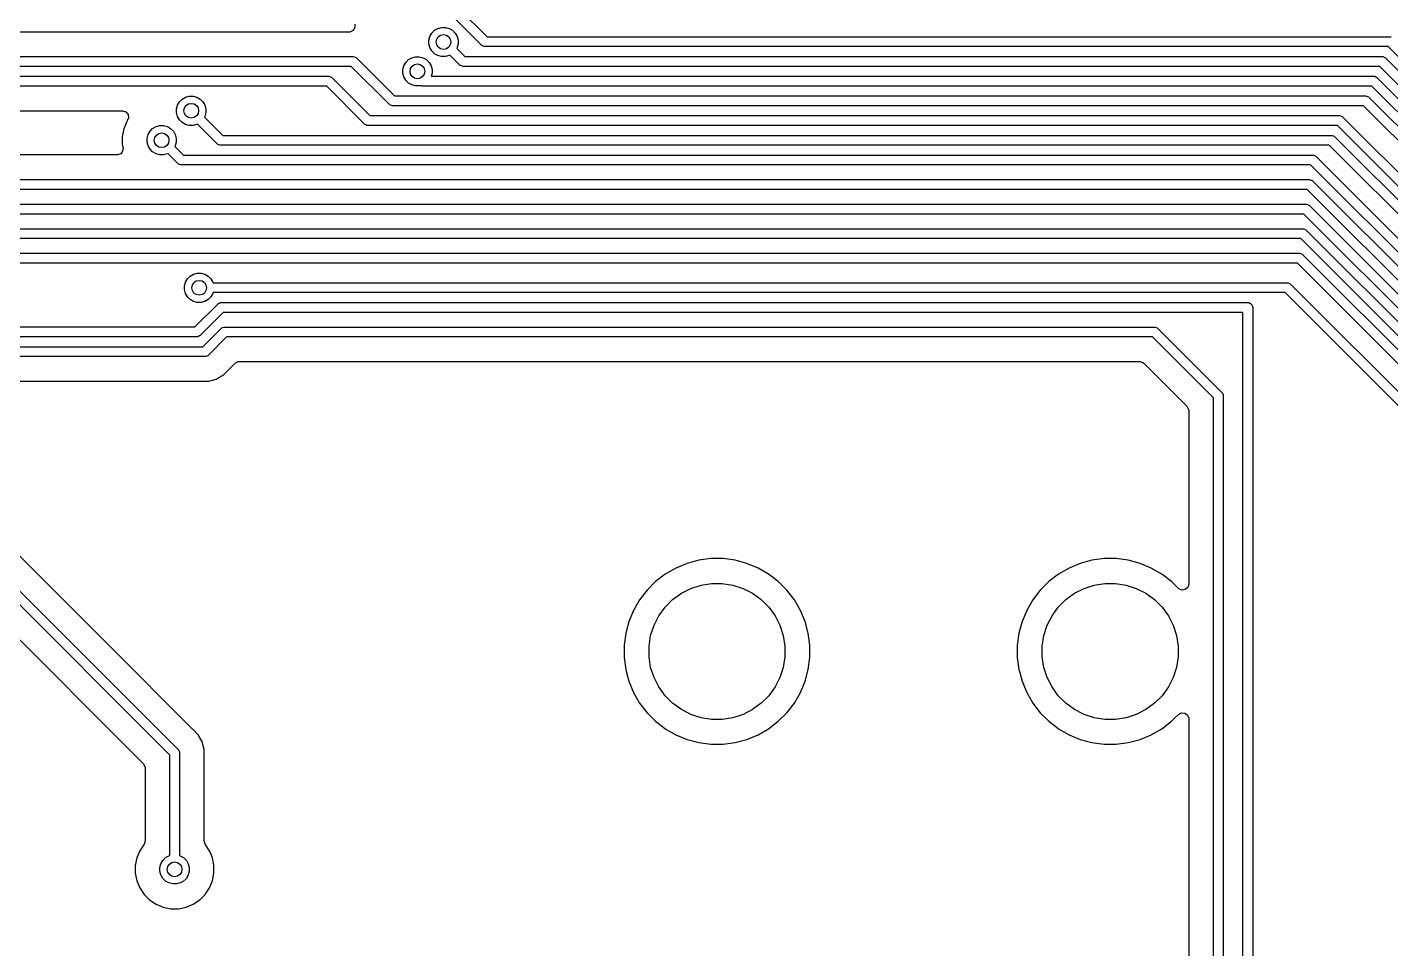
# Model space of a CAD drawing. Extents: x 2.56 to 8.39, y -5.65 to -1.26.
# Drawn here: x 5.396 to 6.488, y -3.132 to -2.394 of the extents above; entities that cross this region are included whole.
import ezdxf

# ---------------------------------------------------------------- set-up
doc = ezdxf.new("R2010")
doc.units = 0
doc.header["$MEASUREMENT"] = 0
doc.layers.add('BLACK', color=7, linetype='CONTINUOUS')

msp = doc.modelspace()

# ---------------------------------------------------------------- linework, layer by layer
at = {"layer": 'BLACK', "linetype": 'CONTINUOUS'}
for p, q in [((5.7424, -2.3791), (5.7647, -2.4013)), ((5.6587, -2.3912), (5.6587, -2.394)), ((5.7603, -2.4081), (5.738, -2.3858)), ((5.5076, -2.3975), (4.8368, -2.3975)), ((5.5082, -2.3975), (5.5076, -2.3975)), ((5.5144, -2.3975), (5.5082, -2.3975)), ((5.5082, -2.3975), (5.5082, -2.3975)), ((5.5409, -2.3975), (5.5144, -2.3975)), ((5.5471, -2.3975), (5.5409, -2.3975)), ((5.5409, -2.3975), (5.5409, -2.3975)), ((5.5472, -2.3975), (5.5471, -2.3975)), ((5.5477, -2.3975), (5.5472, -2.3975)), ((5.654, -2.3975), (5.5477, -2.3975)), ((5.5477, -2.3975), (5.5477, -2.3975)), ((5.6548, -2.3975), (5.654, -2.3975)), ((5.6573, -2.3963), (5.6548, -2.3975)), ((5.6587, -2.394), (5.6573, -2.3963)), ((5.7181, -2.404), (5.7189, -2.401)), ((5.7189, -2.401), (5.7205, -2.3983)), ((5.7205, -2.3983), (5.7227, -2.3961)), ((5.7227, -2.3961), (5.7253, -2.3946)), ((5.7253, -2.3946), (5.7283, -2.3938)), ((5.7283, -2.3938), (5.7314, -2.3938)), ((5.7314, -2.3938), (5.7344, -2.3946)), ((5.7344, -2.3946), (5.737, -2.3961)), ((5.737, -2.3961), (5.7392, -2.3983)), ((5.7392, -2.3983), (5.7408, -2.401)), ((5.7408, -2.401), (5.7416, -2.404)), ((5.7647, -2.4013), (6.488, -2.4013)), ((6.488, -2.4013), (6.4888, -2.4014)), ((5.7181, -2.4071), (5.7181, -2.404)), ((5.7189, -2.41), (5.7181, -2.4071)), ((5.7205, -2.4127), (5.7189, -2.41)), ((5.7227, -2.4149), (5.7205, -2.4127)), ((5.7408, -2.41), (5.7405, -2.4106)), ((5.7405, -2.4106), (5.747, -2.4171)), ((5.7416, -2.4071), (5.7408, -2.41)), ((5.7416, -2.404), (5.7416, -2.4071)), ((5.7609, -2.4085), (5.7603, -2.4081)), ((5.7623, -2.4091), (5.7609, -2.4085)), ((5.7631, -2.4092), (5.7623, -2.4091)), ((6.4864, -2.4092), (5.7631, -2.4092)), ((6.6972, -2.62), (6.4864, -2.4092)), ((4.84, -2.4172), (5.5109, -2.4172)), ((5.5109, -2.4172), (5.5113, -2.4172)), ((5.5113, -2.4172), (5.544, -2.4172)), ((5.544, -2.4172), (5.5444, -2.4172)), ((5.5444, -2.4172), (5.6575, -2.4172)), ((5.6575, -2.4172), (5.6583, -2.4173)), ((5.6583, -2.4173), (5.6597, -2.4179)), ((5.6597, -2.4179), (5.6603, -2.4184)), ((5.6603, -2.4184), (5.6906, -2.4487)), ((5.698, -2.4245), (5.6995, -2.4218)), ((5.6995, -2.4218), (5.7017, -2.4196)), ((5.7017, -2.4196), (5.7044, -2.4181)), ((5.7044, -2.4181), (5.7073, -2.4173)), ((5.7073, -2.4173), (5.7104, -2.4173)), ((5.7104, -2.4173), (5.7134, -2.4181)), ((5.7134, -2.4181), (5.7161, -2.4196)), ((5.7161, -2.4196), (5.7182, -2.4218)), ((5.7182, -2.4218), (5.7198, -2.4245)), ((5.7253, -2.4164), (5.7227, -2.4149)), ((5.7283, -2.4172), (5.7253, -2.4164)), ((5.7314, -2.4172), (5.7283, -2.4172)), ((5.7344, -2.4164), (5.7314, -2.4172)), ((5.7349, -2.4161), (5.7344, -2.4164)), ((5.7426, -2.4238), (5.7349, -2.4161)), ((5.7432, -2.4243), (5.7426, -2.4238)), ((5.7434, -2.4244), (5.7432, -2.4243)), ((5.7446, -2.4249), (5.7434, -2.4244)), ((5.747, -2.4171), (6.4815, -2.4171)), ((6.4815, -2.4171), (6.4822, -2.4172)), ((6.4822, -2.4172), (6.4837, -2.4178)), ((6.4837, -2.4178), (6.4842, -2.4183)), ((6.4842, -2.4183), (6.6881, -2.6221)), ((5.5113, -2.4251), (4.8416, -2.4251)), ((4.8465, -2.433), (5.5175, -2.433)), ((5.5117, -2.4251), (5.5113, -2.4251)), ((5.5436, -2.4251), (5.5117, -2.4251)), ((5.5175, -2.433), (5.5179, -2.433)), ((5.5179, -2.433), (5.5375, -2.433)), ((5.5375, -2.433), (5.5379, -2.433)), ((5.5379, -2.433), (5.6378, -2.433)), ((5.544, -2.4251), (5.5436, -2.4251)), ((5.6559, -2.4251), (5.544, -2.4251)), ((5.6378, -2.433), (5.6386, -2.4331)), ((5.6386, -2.4331), (5.64, -2.4337)), ((5.64, -2.4337), (5.6406, -2.4342)), ((5.6406, -2.4342), (5.6709, -2.4645)), ((5.6862, -2.4554), (5.6559, -2.4251)), ((5.6972, -2.4275), (5.698, -2.4245)), ((5.6972, -2.4306), (5.6972, -2.4275)), ((5.698, -2.4335), (5.6972, -2.4306)), ((5.6995, -2.4362), (5.698, -2.4335)), ((5.7198, -2.4245), (5.7206, -2.4275)), ((5.7206, -2.4306), (5.72, -2.4329)), ((5.72, -2.4329), (6.4749, -2.4329)), ((5.7206, -2.4275), (5.7206, -2.4306)), ((5.7454, -2.425), (5.7446, -2.4249)), ((6.4798, -2.425), (5.7454, -2.425)), ((6.4749, -2.4329), (6.4757, -2.433)), ((6.4757, -2.433), (6.4771, -2.4336)), ((6.4771, -2.4336), (6.4777, -2.4341)), ((6.4777, -2.4341), (6.6723, -2.6287)), ((6.6814, -2.6265), (6.4798, -2.425)), ((5.5178, -2.4409), (4.8481, -2.4409)), ((5.5182, -2.4409), (5.5178, -2.4409)), ((5.5371, -2.4409), (5.5182, -2.4409)), ((5.5375, -2.4409), (5.5371, -2.4409)), ((5.6362, -2.4409), (5.5375, -2.4409)), ((5.6665, -2.4712), (5.6362, -2.4409)), ((5.7017, -2.4384), (5.6995, -2.4362)), ((5.7044, -2.4399), (5.7017, -2.4384)), ((5.7073, -2.4407), (5.7044, -2.4399)), ((5.7104, -2.4407), (5.7073, -2.4407)), ((5.7114, -2.4405), (5.7104, -2.4407)), ((5.712, -2.4407), (5.7114, -2.4405)), ((5.7128, -2.4408), (5.712, -2.4407)), ((6.4733, -2.4408), (5.7128, -2.4408)), ((6.6656, -2.6331), (6.4733, -2.4408)), ((5.5159, -2.459), (5.5167, -2.4561)), ((5.5167, -2.4561), (5.5183, -2.4534)), ((5.5183, -2.4534), (5.5205, -2.4512)), ((5.5205, -2.4512), (5.5231, -2.4497)), ((5.5231, -2.4497), (5.5261, -2.4489)), ((5.5261, -2.4489), (5.5292, -2.4489)), ((5.5292, -2.4489), (5.5322, -2.4497)), ((5.5322, -2.4497), (5.5348, -2.4512)), ((5.5348, -2.4512), (5.537, -2.4534)), ((5.537, -2.4534), (5.5386, -2.4561)), ((5.5386, -2.4561), (5.5394, -2.459)), ((5.6868, -2.4559), (5.6862, -2.4554)), ((5.6882, -2.4565), (5.6868, -2.4559)), ((5.689, -2.4566), (5.6882, -2.4565)), ((6.4668, -2.4566), (5.689, -2.4566)), ((5.6906, -2.4487), (6.4684, -2.4487)), ((6.6498, -2.6396), (6.4668, -2.4566)), ((6.4684, -2.4487), (6.4692, -2.4488)), ((6.4692, -2.4488), (6.4706, -2.4494)), ((6.4706, -2.4494), (6.4712, -2.4499)), ((6.4712, -2.4499), (6.6565, -2.6352)), ((4.8583, -2.4606), (5.4728, -2.4606)), ((5.4728, -2.4606), (5.4754, -2.4614)), ((5.4754, -2.4614), (5.4772, -2.4635)), ((5.4776, -2.4662), (5.4768, -2.4682)), ((5.4772, -2.4635), (5.4776, -2.4662)), ((5.5159, -2.4621), (5.5159, -2.459)), ((5.5167, -2.4651), (5.5159, -2.4621)), ((5.5183, -2.4678), (5.5167, -2.4651)), ((5.5205, -2.47), (5.5183, -2.4678)), ((5.5386, -2.4651), (5.5383, -2.4656)), ((5.5383, -2.4656), (5.5529, -2.4803)), ((5.5394, -2.4621), (5.5386, -2.4651)), ((5.5394, -2.459), (5.5394, -2.4621)), ((5.6709, -2.4645), (6.4474, -2.4645)), ((6.4474, -2.4645), (6.4482, -2.4646)), ((6.4482, -2.4646), (6.4496, -2.4652)), ((6.4496, -2.4652), (6.4502, -2.4656)), ((6.4502, -2.4656), (6.6407, -2.6561)), ((5.4737, -2.475), (5.4725, -2.4811)), ((5.4761, -2.4693), (5.4737, -2.475)), ((5.4737, -2.475), (5.4737, -2.475)), ((5.4768, -2.4682), (5.4761, -2.4693)), ((5.4761, -2.4693), (5.4761, -2.4693)), ((5.4931, -2.4797), (5.4947, -2.477)), ((5.4947, -2.477), (5.4968, -2.4748)), ((5.4968, -2.4748), (5.4995, -2.4733)), ((5.4995, -2.4733), (5.5025, -2.4725)), ((5.5025, -2.4725), (5.5056, -2.4725)), ((5.5056, -2.4725), (5.5086, -2.4733)), ((5.5086, -2.4733), (5.5112, -2.4748)), ((5.5112, -2.4748), (5.5134, -2.477)), ((5.5134, -2.477), (5.5149, -2.4797)), ((5.5231, -2.4715), (5.5205, -2.47)), ((5.5261, -2.4723), (5.5231, -2.4715)), ((5.5292, -2.4723), (5.5261, -2.4723)), ((5.5322, -2.4715), (5.5292, -2.4723)), ((5.5327, -2.4712), (5.5322, -2.4715)), ((5.5485, -2.487), (5.5327, -2.4712)), ((5.6671, -2.4717), (5.6665, -2.4712)), ((5.6685, -2.4723), (5.6671, -2.4717)), ((5.6693, -2.4724), (5.6685, -2.4723)), ((6.4458, -2.4724), (5.6693, -2.4724)), ((6.634, -2.6606), (6.4458, -2.4724)), ((5.4725, -2.4811), (5.4725, -2.4873)), ((5.4725, -2.4873), (5.4731, -2.4902)), ((5.4923, -2.4827), (5.4931, -2.4797)), ((5.4923, -2.4858), (5.4923, -2.4827)), ((5.4931, -2.4887), (5.4923, -2.4858)), ((5.4947, -2.4914), (5.4931, -2.4887)), ((5.5149, -2.4887), (5.5146, -2.4893)), ((5.5146, -2.4893), (5.5215, -2.4961)), ((5.5149, -2.4797), (5.5157, -2.4827)), ((5.5157, -2.4858), (5.5149, -2.4887)), ((5.5157, -2.4827), (5.5157, -2.4858)), ((5.5491, -2.4875), (5.5485, -2.487)), ((5.5505, -2.4881), (5.5491, -2.4875)), ((5.5513, -2.4881), (5.5505, -2.4881)), ((6.4393, -2.4881), (5.5513, -2.4881)), ((5.5529, -2.4803), (6.4409, -2.4803)), ((6.6182, -2.6671), (6.4393, -2.4881)), ((6.4409, -2.4803), (6.4417, -2.4804)), ((6.4417, -2.4804), (6.4431, -2.4809)), ((6.4431, -2.4809), (6.4437, -2.4814)), ((6.4437, -2.4814), (6.6249, -2.6627)), ((5.4683, -2.496), (5.1911, -2.496)), ((5.4686, -2.496), (5.4683, -2.496)), ((5.4712, -2.4951), (5.4686, -2.496)), ((5.4728, -2.4929), (5.4712, -2.4951)), ((5.4731, -2.4902), (5.4728, -2.4929)), ((5.4968, -2.4936), (5.4947, -2.4914)), ((5.4995, -2.4951), (5.4968, -2.4936)), ((5.5025, -2.4959), (5.4995, -2.4951)), ((5.5056, -2.4959), (5.5025, -2.4959)), ((5.5086, -2.4951), (5.5056, -2.4959)), ((5.5091, -2.4948), (5.5086, -2.4951)), ((5.517, -2.5028), (5.5091, -2.4948)), ((5.5215, -2.4961), (6.4259, -2.4961)), ((6.4259, -2.4961), (6.4267, -2.4961)), ((6.4267, -2.4961), (6.4281, -2.4967)), ((6.4281, -2.4967), (6.4287, -2.4972)), ((6.4287, -2.4972), (6.6092, -2.6777)), ((5.5176, -2.5033), (5.517, -2.5028)), ((5.5191, -2.5039), (5.5176, -2.5033)), ((5.5198, -2.5039), (5.5191, -2.5039)), ((6.4243, -2.5039), (5.5198, -2.5039)), ((6.6024, -2.6821), (6.4243, -2.5039)), ((5.1942, -2.5157), (6.4233, -2.5157)), ((6.4233, -2.5157), (6.424, -2.5158)), ((6.424, -2.5158), (6.4255, -2.5164)), ((6.4255, -2.5164), (6.4261, -2.5169)), ((6.4261, -2.5169), (6.5934, -2.6842)), ((6.4216, -2.5236), (5.1958, -2.5236)), ((6.5867, -2.6886), (6.4216, -2.5236)), ((5.1969, -2.5354), (6.4206, -2.5354)), ((6.419, -2.5433), (5.1985, -2.5433)), ((6.5709, -2.6952), (6.419, -2.5433)), ((6.4206, -2.5354), (6.4214, -2.5355)), ((6.4214, -2.5355), (6.4228, -2.5361)), ((6.4228, -2.5361), (6.4234, -2.5366)), ((6.4234, -2.5366), (6.5776, -2.6908)), ((5.2165, -2.5551), (6.418, -2.5551)), ((6.418, -2.5551), (6.4188, -2.5552)), ((6.4188, -2.5552), (6.4202, -2.5558)), ((6.4164, -2.563), (5.2182, -2.563)), ((6.5549, -2.7015), (6.4164, -2.563)), ((6.4202, -2.5558), (6.4208, -2.5563)), ((6.4208, -2.5563), (6.5616, -2.6971)), ((5.2303, -2.5748), (6.4154, -2.5748)), ((6.4154, -2.5748), (6.4161, -2.5749)), ((6.4161, -2.5749), (6.4175, -2.5755)), ((6.4175, -2.5755), (6.4181, -2.576)), ((6.4181, -2.576), (6.5458, -2.7036)), ((6.4137, -2.5827), (5.2319, -2.5827)), ((6.5391, -2.7081), (6.4137, -2.5827)), ((5.5224, -2.6008), (5.5232, -2.5978)), ((5.5232, -2.5978), (5.5247, -2.5952)), ((5.5247, -2.5952), (5.5269, -2.593)), ((5.5269, -2.593), (5.5296, -2.5915)), ((5.5296, -2.5915), (5.5325, -2.5907)), ((5.5325, -2.5907), (5.5356, -2.5907)), ((5.5356, -2.5907), (5.5386, -2.5915)), ((5.5386, -2.5915), (5.5413, -2.593)), ((5.5413, -2.593), (5.5435, -2.5952)), ((5.5435, -2.5952), (5.545, -2.5978)), ((5.545, -2.5978), (5.5452, -2.5984)), ((5.5452, -2.5984), (6.4055, -2.5984)), ((6.4055, -2.5984), (6.4063, -2.5985)), ((6.4063, -2.5985), (6.4077, -2.5991)), ((6.4077, -2.5991), (6.4083, -2.5996)), ((5.5224, -2.6039), (5.5224, -2.6008)), ((5.5232, -2.6069), (5.5224, -2.6039)), ((5.5247, -2.6096), (5.5232, -2.6069)), ((5.5269, -2.6117), (5.5247, -2.6096)), ((5.5435, -2.6096), (5.5413, -2.6117)), ((5.545, -2.6069), (5.5435, -2.6096)), ((5.5452, -2.6063), (5.545, -2.6069)), ((6.4039, -2.6063), (5.5452, -2.6063)), ((6.5155, -2.7179), (6.4039, -2.6063)), ((6.4083, -2.5996), (6.5222, -2.7135)), ((5.5296, -2.6133), (5.5269, -2.6117)), ((5.5325, -2.6141), (5.5296, -2.6133)), ((5.5305, -2.6338), (5.549, -2.6154)), ((5.5356, -2.6141), (5.5325, -2.6141)), ((5.5386, -2.6133), (5.5356, -2.6141)), ((5.5413, -2.6117), (5.5386, -2.6133)), ((5.549, -2.6154), (5.5496, -2.6149)), ((5.5496, -2.6149), (5.55, -2.6147)), ((5.55, -2.6147), (5.551, -2.6143)), ((5.551, -2.6143), (5.5518, -2.6142)), ((5.5518, -2.6142), (6.374, -2.6142)), ((6.374, -2.6142), (6.3748, -2.6143)), ((6.3748, -2.6143), (6.3762, -2.6149)), ((6.3762, -2.6149), (6.3773, -2.616)), ((6.3773, -2.616), (6.3779, -2.6174)), ((6.3779, -2.6174), (6.378, -2.6181)), ((6.378, -2.6181), (6.378, -3.1769)), ((5.5534, -2.6221), (5.5349, -2.6405)), ((6.3701, -2.6221), (5.5534, -2.6221)), ((6.3701, -3.1773), (6.3701, -2.6221)), ((5.5322, -2.6417), (5.2598, -2.6417)), ((5.269, -2.6338), (5.5305, -2.6338)), ((5.5329, -2.6416), (5.5322, -2.6417)), ((5.5343, -2.641), (5.5329, -2.6416)), ((5.5349, -2.6405), (5.5343, -2.641)), ((5.5371, -2.6496), (5.5517, -2.635)), ((5.5561, -2.6417), (5.5415, -2.6563)), ((5.5517, -2.635), (5.5523, -2.6345)), ((5.5523, -2.6345), (5.5527, -2.6343)), ((5.5527, -2.6343), (5.5537, -2.6339)), ((5.5537, -2.6339), (5.5544, -2.6339)), ((5.5544, -2.6339), (6.2992, -2.6339)), ((6.2976, -2.6417), (5.5561, -2.6417)), ((6.3465, -2.6906), (6.2976, -2.6417)), ((6.2992, -2.6339), (6.3, -2.6339)), ((6.3, -2.6339), (6.3014, -2.6345)), ((6.3014, -2.6345), (6.302, -2.635)), ((6.302, -2.635), (6.3532, -2.6862)), ((5.2008, -2.6496), (5.5371, -2.6496)), ((5.5387, -2.6575), (5.2024, -2.6575)), ((5.5395, -2.6574), (5.5387, -2.6575)), ((5.5409, -2.6568), (5.5395, -2.6574)), ((5.5415, -2.6563), (5.5409, -2.6568)), ((5.558, -2.6677), (5.5628, -2.6629)), ((5.5628, -2.6629), (5.5652, -2.6615)), ((5.5652, -2.6615), (5.5663, -2.6614)), ((5.5663, -2.6614), (6.2874, -2.6614)), ((6.2874, -2.6614), (6.29, -2.6622)), ((6.29, -2.6622), (6.2908, -2.6629)), ((6.2908, -2.6629), (6.3253, -2.6973)), ((5.5418, -2.6772), (5.5478, -2.6756)), ((5.5478, -2.6756), (5.5504, -2.6741)), ((5.5504, -2.6741), (5.5532, -2.6725)), ((5.5532, -2.6725), (5.5576, -2.6681)), ((5.5576, -2.6681), (5.558, -2.6677)), ((5.5576, -2.6681), (5.5576, -2.6681)), ((5.558, -2.6677), (5.558, -2.6677)), ((5.2271, -2.6822), (5.5172, -2.9722)), ((5.4616, -2.8888), (5.2583, -2.6855)), ((5.2618, -2.6772), (5.5353, -2.6772)), ((5.5353, -2.6772), (5.5353, -2.6772)), ((5.5353, -2.6772), (5.5356, -2.6772)), ((5.5356, -2.6772), (5.5418, -2.6772)), ((5.5418, -2.6772), (5.5418, -2.6772)), ((6.3532, -2.6862), (6.3537, -2.6868)), ((5.5105, -2.9767), (5.2216, -2.6878)), ((6.3253, -2.6973), (6.3266, -2.6998)), ((6.3465, -3.1761), (6.3465, -2.6906)), ((6.3537, -2.6868), (6.3542, -2.6881)), ((6.3542, -2.6881), (6.3543, -2.6882)), ((6.3543, -2.6882), (6.3543, -2.689)), ((6.3543, -2.689), (6.3543, -3.1761)), ((6.3266, -2.6998), (6.3268, -2.7008)), ((6.3268, -2.7008), (6.3268, -2.8398)), ((5.216, -2.71), (5.4893, -2.9834)), ((5.9159, -2.8269), (5.9074, -2.8318)), ((5.9249, -2.8232), (5.9159, -2.8269)), ((5.9159, -2.8269), (5.9159, -2.8269)), ((5.9343, -2.8206), (5.9249, -2.8232)), ((5.9439, -2.8194), (5.9343, -2.8206)), ((5.9537, -2.8194), (5.9439, -2.8194)), ((5.9439, -2.8194), (5.9439, -2.8194)), ((5.9439, -2.8194), (5.9439, -2.8194)), ((5.9634, -2.8206), (5.9537, -2.8194)), ((5.9537, -2.8194), (5.9537, -2.8194)), ((5.9537, -2.8194), (5.9537, -2.8194)), ((5.9728, -2.8232), (5.9634, -2.8206)), ((5.9818, -2.8269), (5.9728, -2.8232)), ((5.9902, -2.8318), (5.9818, -2.8269)), ((5.9818, -2.8269), (5.9818, -2.8269)), ((6.2308, -2.8269), (6.2224, -2.8318)), ((6.2398, -2.8232), (6.2308, -2.8269)), ((6.2308, -2.8269), (6.2308, -2.8269)), ((6.2492, -2.8206), (6.2398, -2.8232)), ((6.2589, -2.8194), (6.2492, -2.8206)), ((6.2687, -2.8194), (6.2589, -2.8194)), ((6.2589, -2.8194), (6.2589, -2.8194)), ((6.2589, -2.8194), (6.2589, -2.8194)), ((6.2783, -2.8206), (6.2687, -2.8194)), ((6.2687, -2.8194), (6.2687, -2.8194)), ((6.2687, -2.8194), (6.2687, -2.8194)), ((6.2877, -2.8232), (6.2783, -2.8206)), ((6.2967, -2.8269), (6.2877, -2.8232)), ((6.3052, -2.8318), (6.2967, -2.8269)), ((6.2967, -2.8269), (6.2967, -2.8269)), ((5.8997, -2.8377), (5.8928, -2.8446)), ((5.9074, -2.8318), (5.8997, -2.8377)), ((5.8997, -2.8377), (5.8997, -2.8377)), ((5.9074, -2.8318), (5.9074, -2.8318)), ((5.9361, -2.8406), (5.9445, -2.8392)), ((5.9445, -2.8392), (5.9531, -2.8392)), ((5.9531, -2.8392), (5.9616, -2.8406)), ((5.9979, -2.8377), (5.9902, -2.8318)), ((5.9902, -2.8318), (5.9902, -2.8318)), ((5.9902, -2.8318), (5.9902, -2.8318)), ((5.9902, -2.8318), (5.9902, -2.8318)), ((5.9902, -2.8318), (5.9902, -2.8318)), ((6.0048, -2.8446), (5.9979, -2.8377)), ((5.9979, -2.8377), (5.9979, -2.8377)), ((6.2147, -2.8377), (6.2078, -2.8446)), ((6.2224, -2.8318), (6.2147, -2.8377)), ((6.2147, -2.8377), (6.2147, -2.8377)), ((6.2224, -2.8318), (6.2224, -2.8318)), ((6.251, -2.8406), (6.2595, -2.8392)), ((6.2595, -2.8392), (6.2681, -2.8392)), ((6.2681, -2.8392), (6.2765, -2.8406)), ((6.3129, -2.8377), (6.3052, -2.8318)), ((6.3052, -2.8318), (6.3052, -2.8318)), ((6.3052, -2.8318), (6.3052, -2.8318)), ((6.3052, -2.8318), (6.3052, -2.8318)), ((6.3052, -2.8318), (6.3052, -2.8318)), ((6.3184, -2.8432), (6.3129, -2.8377)), ((6.3129, -2.8377), (6.3129, -2.8377)), ((5.8928, -2.8446), (5.8869, -2.8523)), ((5.8928, -2.8446), (5.8928, -2.8446)), ((5.9133, -2.8522), (5.9203, -2.8471)), ((5.9203, -2.8471), (5.9279, -2.8432)), ((5.9279, -2.8432), (5.9361, -2.8406)), ((5.9616, -2.8406), (5.9697, -2.8432)), ((5.9697, -2.8432), (5.9774, -2.8471)), ((5.9774, -2.8471), (5.9843, -2.8522)), ((6.0108, -2.8523), (6.0048, -2.8446)), ((6.0048, -2.8446), (6.0048, -2.8446)), ((6.2078, -2.8446), (6.2018, -2.8523)), ((6.2078, -2.8446), (6.2078, -2.8446)), ((6.2283, -2.8522), (6.2352, -2.8471)), ((6.2352, -2.8471), (6.2429, -2.8432)), ((6.2429, -2.8432), (6.251, -2.8406)), ((6.2765, -2.8406), (6.2847, -2.8432)), ((6.2847, -2.8432), (6.2923, -2.8471)), ((6.2923, -2.8471), (6.2993, -2.8522)), ((6.3187, -2.8435), (6.3184, -2.8432)), ((6.3212, -2.8446), (6.3187, -2.8435)), ((6.3239, -2.8442), (6.3212, -2.8446)), ((6.326, -2.8424), (6.3239, -2.8442)), ((6.3268, -2.8398), (6.326, -2.8424)), ((5.882, -2.8608), (5.8783, -2.8698)), ((5.8869, -2.8523), (5.882, -2.8608)), ((5.882, -2.8608), (5.882, -2.8608)), ((5.8869, -2.8523), (5.8869, -2.8523)), ((5.9022, -2.8652), (5.9073, -2.8582)), ((5.9073, -2.8582), (5.9133, -2.8522)), ((5.9843, -2.8522), (5.9904, -2.8582)), ((5.9904, -2.8582), (5.9954, -2.8652)), ((6.0156, -2.8608), (6.0108, -2.8523)), ((6.0108, -2.8523), (6.0108, -2.8523)), ((6.0194, -2.8698), (6.0156, -2.8608)), ((6.0156, -2.8608), (6.0156, -2.8608)), ((6.0156, -2.8608), (6.0156, -2.8608)), ((6.197, -2.8608), (6.1932, -2.8698)), ((6.2018, -2.8523), (6.197, -2.8608)), ((6.197, -2.8608), (6.197, -2.8608)), ((6.2018, -2.8523), (6.2018, -2.8523)), ((6.2172, -2.8652), (6.2222, -2.8582)), ((6.2222, -2.8582), (6.2283, -2.8522)), ((6.2993, -2.8522), (6.3053, -2.8582)), ((6.3053, -2.8582), (6.3104, -2.8652)), ((5.8783, -2.8698), (5.8758, -2.8792)), ((5.8984, -2.8728), (5.9022, -2.8652)), ((5.9954, -2.8652), (5.9993, -2.8728)), ((6.0219, -2.8792), (6.0194, -2.8698)), ((6.1932, -2.8698), (6.1907, -2.8792)), ((6.2133, -2.8728), (6.2172, -2.8652)), ((6.3104, -2.8652), (6.3142, -2.8728)), ((5.8758, -2.8792), (5.8745, -2.8888)), ((5.8944, -2.8894), (5.8957, -2.8809)), ((5.8957, -2.8809), (5.8984, -2.8728)), ((5.9993, -2.8728), (6.0019, -2.8809)), ((6.0019, -2.8809), (6.0033, -2.8894)), ((6.0231, -2.8888), (6.0219, -2.8792)), ((6.1907, -2.8792), (6.1894, -2.8888)), ((6.2093, -2.8894), (6.2107, -2.8809)), ((6.2107, -2.8809), (6.2133, -2.8728)), ((6.3142, -2.8728), (6.3169, -2.8809)), ((6.3169, -2.8809), (6.3182, -2.8894)), ((5.5287, -2.9559), (5.4616, -2.8888)), ((5.8745, -2.8888), (5.8745, -2.8888)), ((5.8745, -2.8888), (5.8745, -2.8986)), ((5.8944, -2.898), (5.8944, -2.8894)), ((6.0033, -2.8894), (6.0033, -2.898)), ((6.0231, -2.8986), (6.0231, -2.8888)), ((6.1894, -2.8888), (6.1894, -2.8888)), ((6.1894, -2.8888), (6.1894, -2.8986)), ((6.2093, -2.898), (6.2093, -2.8894)), ((6.3182, -2.8894), (6.3182, -2.898)), ((5.8745, -2.8986), (5.8758, -2.9082)), ((5.8957, -2.9065), (5.8944, -2.898)), ((6.0033, -2.898), (6.0019, -2.9065)), ((6.0219, -2.9082), (6.0231, -2.8986)), ((6.1894, -2.8986), (6.1907, -2.9082)), ((6.2107, -2.9065), (6.2093, -2.898)), ((6.3182, -2.898), (6.3169, -2.9065)), ((5.8758, -2.9082), (5.8764, -2.9106)), ((5.8764, -2.9106), (5.8783, -2.9176)), ((5.8984, -2.9146), (5.8957, -2.9065)), ((5.9022, -2.9222), (5.8984, -2.9146)), ((5.9993, -2.9146), (5.9954, -2.9222)), ((6.0019, -2.9065), (5.9993, -2.9146)), ((6.0194, -2.9176), (6.0219, -2.9082)), ((6.1907, -2.9082), (6.1914, -2.9106)), ((6.1914, -2.9106), (6.1932, -2.9176)), ((6.2133, -2.9146), (6.2107, -2.9065)), ((6.2172, -2.9222), (6.2133, -2.9146)), ((6.3142, -2.9146), (6.3104, -2.9222)), ((6.3169, -2.9065), (6.3142, -2.9146)), ((5.8783, -2.9176), (5.882, -2.9266)), ((5.882, -2.9266), (5.882, -2.9266)), ((5.882, -2.9266), (5.8869, -2.9351)), ((5.9073, -2.9292), (5.9022, -2.9222)), ((5.9954, -2.9222), (5.9904, -2.9292)), ((6.0108, -2.9351), (6.0156, -2.9266)), ((6.0156, -2.9266), (6.0194, -2.9176)), ((6.1932, -2.9176), (6.197, -2.9266)), ((6.197, -2.9266), (6.197, -2.9266)), ((6.197, -2.9266), (6.2018, -2.9351)), ((6.2222, -2.9292), (6.2172, -2.9222)), ((6.3104, -2.9222), (6.3053, -2.9292)), ((5.8869, -2.9351), (5.8869, -2.9351)), ((5.8869, -2.9351), (5.8928, -2.9428)), ((5.9133, -2.9352), (5.9073, -2.9292)), ((5.9203, -2.9403), (5.9133, -2.9352)), ((5.9843, -2.9352), (5.9774, -2.9403)), ((5.9904, -2.9292), (5.9843, -2.9352)), ((6.0048, -2.9428), (6.0108, -2.9351)), ((6.2018, -2.9351), (6.2018, -2.9351)), ((6.2018, -2.9351), (6.2078, -2.9428)), ((6.2283, -2.9352), (6.2222, -2.9292)), ((6.2352, -2.9403), (6.2283, -2.9352)), ((6.2993, -2.9352), (6.2923, -2.9403)), ((6.3053, -2.9292), (6.2993, -2.9352)), ((5.8928, -2.9428), (5.8928, -2.9428)), ((5.8928, -2.9428), (5.8997, -2.9497)), ((5.9279, -2.9442), (5.9203, -2.9403)), ((5.9361, -2.9468), (5.9279, -2.9442)), ((5.9445, -2.9482), (5.9361, -2.9468)), ((5.9531, -2.9482), (5.9445, -2.9482)), ((5.9616, -2.9468), (5.9531, -2.9482)), ((5.9697, -2.9442), (5.9616, -2.9468)), ((5.9774, -2.9403), (5.9697, -2.9442)), ((5.9979, -2.9497), (6.0048, -2.9428)), ((6.2078, -2.9428), (6.2078, -2.9428)), ((6.2078, -2.9428), (6.2147, -2.9497)), ((6.2429, -2.9442), (6.2352, -2.9403)), ((6.251, -2.9468), (6.2429, -2.9442)), ((6.2595, -2.9482), (6.251, -2.9468)), ((6.2681, -2.9482), (6.2595, -2.9482)), ((6.2765, -2.9468), (6.2681, -2.9482)), ((6.2847, -2.9442), (6.2765, -2.9468)), ((6.2923, -2.9403), (6.2847, -2.9442)), ((6.3129, -2.9497), (6.3153, -2.9473)), ((6.3153, -2.9473), (6.3184, -2.9442)), ((6.3184, -2.9442), (6.3208, -2.9429)), ((6.3208, -2.9429), (6.3236, -2.9431)), ((6.3236, -2.9431), (6.3258, -2.9447)), ((6.3258, -2.9447), (6.3267, -2.9473)), ((6.3267, -2.9473), (6.3268, -2.9476)), ((6.3268, -2.9476), (6.3268, -3.1643)), ((5.5289, -2.9561), (5.5287, -2.9559)), ((5.5287, -2.9559), (5.5287, -2.9559)), ((5.5333, -2.9605), (5.5289, -2.9561)), ((5.5289, -2.9561), (5.5289, -2.9561)), ((5.8997, -2.9497), (5.8997, -2.9497)), ((5.8997, -2.9497), (5.9052, -2.9539)), ((5.9052, -2.9539), (5.9074, -2.9556)), ((5.9074, -2.9556), (5.9074, -2.9556)), ((5.9074, -2.9556), (5.9159, -2.9605)), ((5.9818, -2.9605), (5.9902, -2.9556)), ((5.9902, -2.9556), (5.9979, -2.9497)), ((6.2147, -2.9497), (6.2147, -2.9497)), ((6.2147, -2.9497), (6.2202, -2.9539)), ((6.2202, -2.9539), (6.2224, -2.9556)), ((6.2224, -2.9556), (6.2224, -2.9556)), ((6.2224, -2.9556), (6.2308, -2.9605)), ((6.2967, -2.9605), (6.3052, -2.9556)), ((6.3052, -2.9556), (6.3129, -2.9497)), ((5.5347, -2.963), (5.5333, -2.9605)), ((5.5364, -2.9659), (5.5347, -2.963)), ((5.5368, -2.9673), (5.5364, -2.9659)), ((5.5379, -2.9712), (5.5368, -2.9673)), ((5.9159, -2.9605), (5.9159, -2.9605)), ((5.9159, -2.9605), (5.9159, -2.9605)), ((5.9159, -2.9605), (5.9249, -2.9642)), ((5.9249, -2.9642), (5.9343, -2.9668)), ((5.9343, -2.9668), (5.9439, -2.968)), ((5.9439, -2.968), (5.9439, -2.968)), ((5.9439, -2.968), (5.9537, -2.968)), ((5.9537, -2.968), (5.9634, -2.9668)), ((5.9537, -2.968), (5.9537, -2.968)), ((5.9634, -2.9668), (5.9728, -2.9642)), ((5.9728, -2.9642), (5.9818, -2.9605)), ((6.2308, -2.9605), (6.2308, -2.9605)), ((6.2308, -2.9605), (6.2308, -2.9605)), ((6.2308, -2.9605), (6.2398, -2.9642)), ((6.2398, -2.9642), (6.2492, -2.9668)), ((6.2492, -2.9668), (6.2589, -2.968)), ((6.2589, -2.968), (6.2589, -2.968)), ((6.2589, -2.968), (6.2687, -2.968)), ((6.2687, -2.968), (6.2783, -2.9668)), ((6.2687, -2.968), (6.2687, -2.968)), ((6.2783, -2.9668), (6.2877, -2.9642)), ((6.2877, -2.9642), (6.2967, -2.9605)), ((5.5105, -3.0572), (5.5105, -2.9767)), ((5.5172, -2.9722), (5.5177, -2.9728)), ((5.5177, -2.9728), (5.5183, -2.9743)), ((5.5183, -2.9743), (5.5183, -2.975)), ((5.5183, -2.975), (5.5183, -3.0572)), ((5.538, -2.9719), (5.5379, -2.9712)), ((5.538, -3.0455), (5.538, -2.9719)), ((5.4893, -2.9834), (5.4906, -2.9858)), ((5.4906, -2.9858), (5.4908, -2.9868)), ((5.4908, -2.9868), (5.4908, -3.0455)), ((5.4908, -3.0455), (5.49, -3.0481)), ((5.5389, -3.0482), (5.538, -3.0455)), ((5.538, -3.0455), (5.538, -3.0455)), ((5.4865, -3.0534), (5.4841, -3.0591)), ((5.4899, -3.0482), (5.4865, -3.0534)), ((5.4865, -3.0534), (5.4865, -3.0534)), ((5.49, -3.0481), (5.4899, -3.0482)), ((5.5072, -3.0589), (5.5099, -3.0574)), ((5.5099, -3.0574), (5.5105, -3.0572)), ((5.5183, -3.0572), (5.5189, -3.0574)), ((5.5189, -3.0574), (5.5216, -3.0589)), ((5.5423, -3.0534), (5.5389, -3.0482)), ((5.5436, -3.0563), (5.5423, -3.0534)), ((5.5423, -3.0534), (5.5423, -3.0534)), ((5.5447, -3.0591), (5.5436, -3.0563)), ((5.4841, -3.0591), (5.4829, -3.0652)), ((5.4829, -3.0652), (5.4829, -3.0714)), ((5.4841, -3.0591), (5.4841, -3.0591)), ((5.5027, -3.0667), (5.5035, -3.0638)), ((5.5027, -3.0698), (5.5027, -3.0667)), ((5.5035, -3.0638), (5.505, -3.0611)), ((5.505, -3.0611), (5.5072, -3.0589)), ((5.5216, -3.0589), (5.5238, -3.0611)), ((5.5238, -3.0611), (5.5253, -3.0638)), ((5.5253, -3.0638), (5.5261, -3.0667)), ((5.5261, -3.0667), (5.5261, -3.0698)), ((5.545, -3.0605), (5.5447, -3.0591)), ((5.5459, -3.0652), (5.545, -3.0605)), ((5.5459, -3.0714), (5.5459, -3.0652)), ((5.5459, -3.0652), (5.5459, -3.0652)), ((5.5459, -3.0652), (5.5459, -3.0652)), ((5.4829, -3.0714), (5.4841, -3.0775)), ((5.4841, -3.0775), (5.4841, -3.0775)), ((5.4841, -3.0775), (5.4865, -3.0832)), ((5.5035, -3.0728), (5.5027, -3.0698)), ((5.505, -3.0755), (5.5035, -3.0728)), ((5.5072, -3.0777), (5.505, -3.0755)), ((5.5099, -3.0792), (5.5072, -3.0777)), ((5.5129, -3.08), (5.5099, -3.0792)), ((5.5189, -3.0792), (5.5159, -3.08)), ((5.5216, -3.0777), (5.5189, -3.0792)), ((5.5238, -3.0755), (5.5216, -3.0777)), ((5.5253, -3.0728), (5.5238, -3.0755)), ((5.5261, -3.0698), (5.5253, -3.0728)), ((5.5423, -3.0832), (5.5447, -3.0775)), ((5.5447, -3.0775), (5.5459, -3.0714)), ((5.4865, -3.0832), (5.4865, -3.0832)), ((5.4865, -3.0832), (5.4899, -3.0884)), ((5.4899, -3.0884), (5.4899, -3.0884)), ((5.4899, -3.0884), (5.4943, -3.0928)), ((5.5159, -3.08), (5.5129, -3.08)), ((5.5345, -3.0928), (5.5389, -3.0884)), ((5.5389, -3.0884), (5.5423, -3.0832)), ((5.4943, -3.0928), (5.4943, -3.0928)), ((5.4943, -3.0928), (5.4995, -3.0962)), ((5.4995, -3.0962), (5.4995, -3.0962)), ((5.4995, -3.0962), (5.5052, -3.0986)), ((5.5052, -3.0986), (5.5052, -3.0986)), ((5.5052, -3.0986), (5.5113, -3.0998)), ((5.5113, -3.0998), (5.5113, -3.0998)), ((5.5113, -3.0998), (5.5113, -3.0998)), ((5.5113, -3.0998), (5.5175, -3.0998)), ((5.5175, -3.0998), (5.5236, -3.0986)), ((5.5175, -3.0998), (5.5175, -3.0998)), ((5.5236, -3.0986), (5.5293, -3.0962)), ((5.5293, -3.0962), (5.5345, -3.0928))]:
    msp.add_line(p, q, dxfattribs=at)
at = {"layer": 'BLACK'}
for centre in [(5.7298, -2.4055), (5.7089, -2.429), (5.5277, -2.4606), (5.504, -2.4842), (5.5341, -2.6024), (5.5144, -3.0683)]:
    msp.add_circle(centre, 0.00591, dxfattribs=at)

doc.saveas('drawing.dxf')
